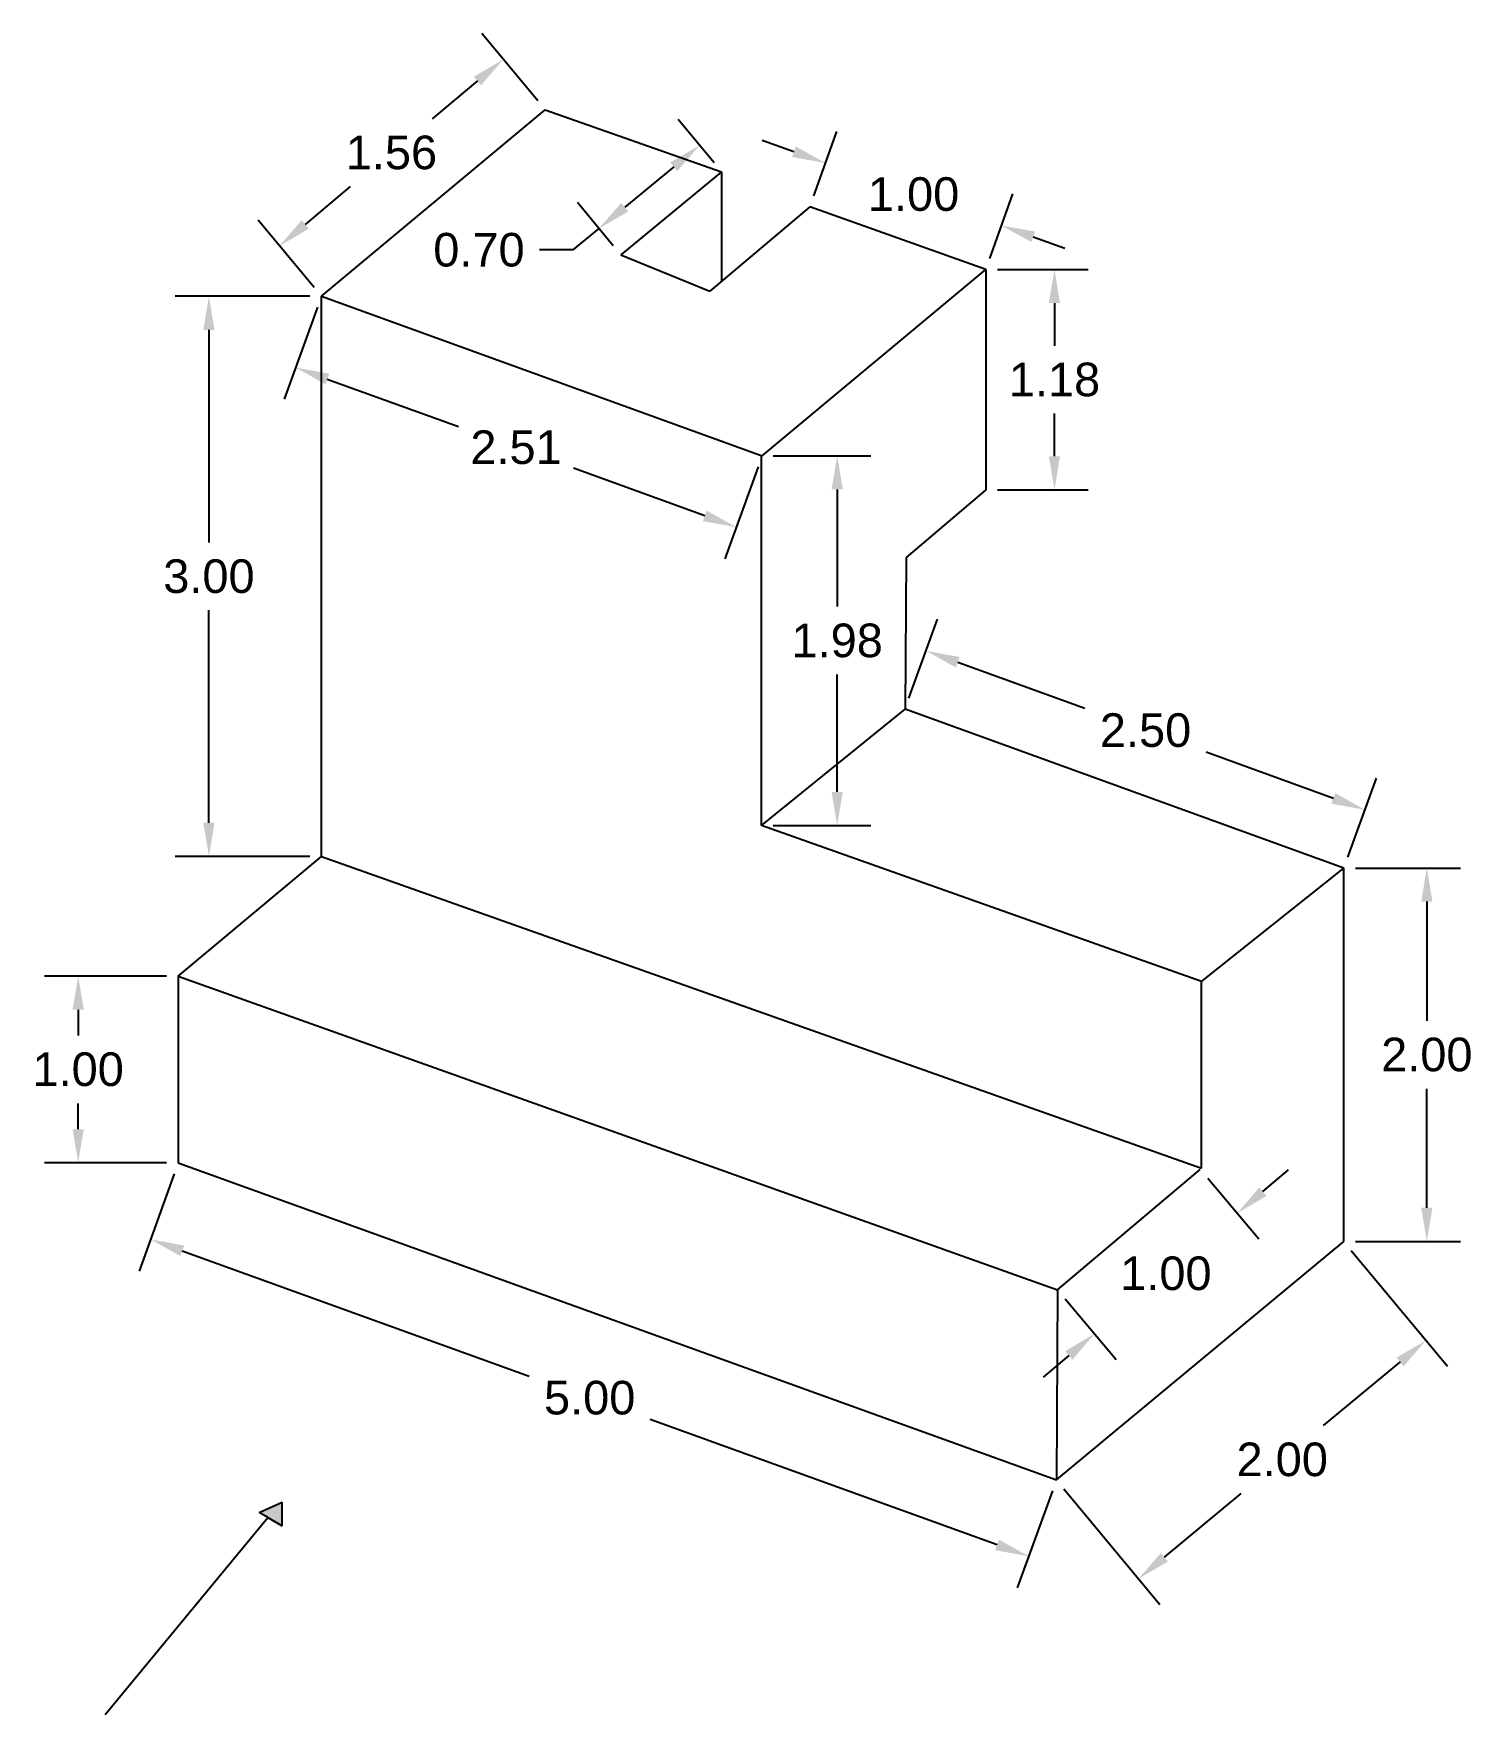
# Model space of a CAD drawing. Header units: inches. Extents: x 19.24 to 26.94, y 8.53 to 17.54.
import ezdxf

# ---------------------------------------------------------------- set-up
doc = ezdxf.new("R2010")
doc.units = ezdxf.units.IN
doc.header["$MEASUREMENT"] = 0
doc.styles.get("Standard").update_dxf_attribs({"font": 'arial.ttf'})
doc.dimstyles.new('Annotative', dxfattribs={"dimscale": 0, "dimtxt": 0.18, "dimasz": 0.18, "dimexe": 0.18, "dimexo": 0.0625, "dimgap": 0.09, "dimtad": 0, "dimtih": 1, "dimtoh": 1, "dimzin": 0, "dimdsep": 46, "dimtxsty": 'Standard', "dimcen": 0.09, "dimclrd": 1, "dimclre": 1, "dimclrt": 1, "dimadec": 0, "dimazin": 0, "dimtfac": 1, "dimtofl": 0, "dimtmove": 0, "dimatfit": 3, "dimfxl": 1, "dimtolj": 1, "dimtzin": 0, "dimarcsym": 0})

# ---------------------------------------------------------------- blocks, each defined once
blk = doc.blocks.new('*D19')
at = {"color": 1, "lineweight": -2, "transparency": 16777216}
for p, q in [((19.993, 11.4288), (19.805, 10.9079)), ((20.0354, 11.0161), (21.8941, 10.3452)), ((24.3998, 9.4408), (22.5411, 10.1117)), ((24.696, 9.7312), (24.508, 9.2104))]:
    blk.add_line(p, q, dxfattribs=at)
at = {"color": 1, "transparency": 16777216}
for points in [[(20.0456, 11.0443), (20.0252, 10.9879), (19.8661, 11.0772)], [(24.41, 9.469), (24.3896, 9.4126), (24.5691, 9.3797)]]:
    blk.add_solid(points, dxfattribs=at)
at = {"layer": 'Defpoints', "color": 0, "transparency": 16777216}
for p in [(20.0142, 11.4876), (24.7172, 9.79), (24.5691, 9.3797)]:
    blk.add_point(p, dxfattribs=at)
at = {"color": 1, "transparency": 16777216, "insert": (22.2176, 10.2284), "char_height": 0.18, "attachment_point": 5}
blk.add_mtext('\\A1;5.00', dxfattribs=at)
blk = doc.blocks.new('*D20')
at = {"color": 1, "lineweight": -2, "transparency": 16777216}
for p, q in [((19.9517, 12.4876), (19.2981, 12.4876)), ((19.4781, 12.3076), (19.4781, 12.1695)), ((19.4781, 11.6676), (19.4781, 11.8057)), ((19.9517, 11.4876), (19.2981, 11.4876))]:
    blk.add_line(p, q, dxfattribs=at)
at = {"color": 1, "transparency": 16777216}
for points in [[(19.4481, 12.3076), (19.5081, 12.3076), (19.4781, 12.4876)], [(19.4481, 11.6676), (19.5081, 11.6676), (19.4781, 11.4876)]]:
    blk.add_solid(points, dxfattribs=at)
at = {"layer": 'Defpoints', "color": 0, "transparency": 16777216}
for p in [(20.0142, 12.4876), (19.4781, 11.4876), (20.0142, 11.4876)]:
    blk.add_point(p, dxfattribs=at)
at = {"color": 1, "transparency": 16777216, "insert": (19.4781, 11.9876), "char_height": 0.18, "attachment_point": 5}
blk.add_mtext('\\A1;1.00', dxfattribs=at)
blk = doc.blocks.new('*D21')
at = {"color": 1, "lineweight": -2, "transparency": 16777216}
for p, q in [((26.2969, 11.0183), (26.8117, 10.3973)), ((26.5582, 10.421), (26.1463, 10.0796)), ((24.7571, 9.7419), (25.2719, 9.1209)), ((25.2956, 9.3743), (25.7075, 9.7158))]:
    blk.add_line(p, q, dxfattribs=at)
at = {"color": 1, "transparency": 16777216}
for points in [[(26.5391, 10.4441), (26.5774, 10.3979), (26.6968, 10.5359)], [(25.2765, 9.3974), (25.3148, 9.3512), (25.157, 9.2595)]]:
    blk.add_solid(points, dxfattribs=at)
at = {"layer": 'Defpoints', "color": 0, "transparency": 16777216}
for p in [(26.257, 11.0664), (26.6968, 10.5359), (24.7172, 9.79)]:
    blk.add_point(p, dxfattribs=at)
at = {"color": 1, "transparency": 16777216, "insert": (25.9269, 9.8977), "char_height": 0.18, "attachment_point": 5}
blk.add_mtext('\\A1;2.00', dxfattribs=at)
blk = doc.blocks.new('*D22')
at = {"color": 1, "lineweight": -2, "transparency": 16777216}
for p, q in [((25.8233, 11.3333), (25.9608, 11.4494)), ((25.5276, 11.4044), (25.8019, 11.0796)), ((24.7636, 10.7592), (25.0379, 10.4344)), ((24.7842, 10.4558), (24.6467, 10.3397))]:
    blk.add_line(p, q, dxfattribs=at)
at = {"color": 1, "transparency": 16777216}
for points in [[(25.8039, 11.3562), (25.8426, 11.3104), (25.6857, 11.2171)], [(24.7649, 10.4787), (24.8036, 10.4329), (24.9217, 10.5719)]]:
    blk.add_solid(points, dxfattribs=at)
at = {"layer": 'Defpoints', "color": 0, "transparency": 16777216}
for p in [(25.4873, 11.4521), (25.6857, 11.2171), (24.7233, 10.8069)]:
    blk.add_point(p, dxfattribs=at)
at = {"color": 1, "transparency": 16777216, "insert": (25.3037, 10.8945), "char_height": 0.18, "attachment_point": 5}
blk.add_mtext('\\A1;1.00', dxfattribs=at)
blk = doc.blocks.new('*D23')
at = {"color": 1, "lineweight": -2, "transparency": 16777216}
for p, q in [((26.3195, 13.0664), (26.8813, 13.0664)), ((26.7013, 12.8864), (26.7013, 12.2483)), ((26.7013, 11.2464), (26.7013, 11.8845)), ((26.3195, 11.0664), (26.8813, 11.0664))]:
    blk.add_line(p, q, dxfattribs=at)
at = {"color": 1, "transparency": 16777216}
for points in [[(26.6713, 12.8864), (26.7313, 12.8864), (26.7013, 13.0664)], [(26.6713, 11.2464), (26.7313, 11.2464), (26.7013, 11.0664)]]:
    blk.add_solid(points, dxfattribs=at)
at = {"layer": 'Defpoints', "color": 0, "transparency": 16777216}
for p in [(26.257, 13.0664), (26.7013, 13.0664), (26.257, 11.0664)]:
    blk.add_point(p, dxfattribs=at)
at = {"color": 1, "transparency": 16777216, "insert": (26.7013, 12.0664), "char_height": 0.18, "attachment_point": 5}
blk.add_mtext('\\A1;2.00', dxfattribs=at)
blk = doc.blocks.new('*D24')
at = {"color": 1, "lineweight": -2, "transparency": 16777216}
for p, q in [((23.201, 15.2745), (23.7233, 15.2745)), ((23.5433, 15.0945), (23.5433, 14.4664)), ((23.5433, 13.4745), (23.5433, 14.1026)), ((23.201, 13.2945), (23.7233, 13.2945))]:
    blk.add_line(p, q, dxfattribs=at)
at = {"color": 1, "transparency": 16777216}
for points in [[(23.5133, 15.0945), (23.5733, 15.0945), (23.5433, 15.2745)], [(23.5133, 13.4745), (23.5733, 13.4745), (23.5433, 13.2945)]]:
    blk.add_solid(points, dxfattribs=at)
at = {"layer": 'Defpoints', "color": 0, "transparency": 16777216}
for p in [(23.1385, 15.2745), (23.5433, 15.2745), (23.1385, 13.2945)]:
    blk.add_point(p, dxfattribs=at)
at = {"color": 1, "transparency": 16777216, "insert": (23.5433, 14.2845), "char_height": 0.18, "attachment_point": 5}
blk.add_mtext('\\A1;1.98', dxfattribs=at)
blk = doc.blocks.new('*D25')
at = {"color": 1, "lineweight": -2, "transparency": 16777216}
for p, q in [((23.9278, 13.9769), (24.0808, 14.3991)), ((24.1887, 14.1685), (24.8697, 13.9218)), ((26.2007, 13.4395), (25.5197, 13.6862)), ((26.2783, 13.1252), (26.4313, 13.5474))]:
    blk.add_line(p, q, dxfattribs=at)
at = {"color": 1, "transparency": 16777216}
for points in [[(24.1989, 14.1967), (24.1785, 14.1403), (24.0195, 14.2298)], [(26.2109, 13.4677), (26.1905, 13.4113), (26.3699, 13.3781)]]:
    blk.add_solid(points, dxfattribs=at)
at = {"layer": 'Defpoints', "color": 0, "transparency": 16777216}
for p in [(24.0195, 14.2298), (23.9065, 13.9181), (26.257, 13.0664)]:
    blk.add_point(p, dxfattribs=at)
at = {"color": 1, "transparency": 16777216, "insert": (25.1947, 13.804), "char_height": 0.18, "attachment_point": 5}
blk.add_mtext('\\A1;2.50', dxfattribs=at)
blk = doc.blocks.new('*D26')
at = {"color": 1, "lineweight": -2, "transparency": 16777216}
for p, q in [((24.4023, 16.2722), (24.8871, 16.2722)), ((24.7071, 16.0922), (24.7071, 15.8641)), ((24.7071, 15.2722), (24.7071, 15.5003)), ((24.4023, 15.0922), (24.8871, 15.0922))]:
    blk.add_line(p, q, dxfattribs=at)
at = {"color": 1, "transparency": 16777216}
for points in [[(24.6771, 16.0922), (24.7371, 16.0922), (24.7071, 16.2722)], [(24.6771, 15.2722), (24.7371, 15.2722), (24.7071, 15.0922)]]:
    blk.add_solid(points, dxfattribs=at)
at = {"layer": 'Defpoints', "color": 0, "transparency": 16777216}
for p in [(24.3398, 16.2722), (24.3398, 15.0922), (24.7071, 15.0922)]:
    blk.add_point(p, dxfattribs=at)
at = {"color": 1, "transparency": 16777216, "insert": (24.7071, 15.6822), "char_height": 0.18, "attachment_point": 5}
blk.add_mtext('\\A1;1.18', dxfattribs=at)
blk = doc.blocks.new('*D27')
at = {"color": 1, "lineweight": -2, "transparency": 16777216}
for p, q in [((22.8837, 16.844), (22.6921, 17.076)), ((22.6679, 16.8226), (22.4057, 16.6062)), ((22.3439, 16.3983), (22.1523, 16.6304)), ((22.2669, 16.4916), (22.1281, 16.377)), ((22.1281, 16.377), (21.9481, 16.377))]:
    blk.add_line(p, q, dxfattribs=at)
at = {"color": 1, "transparency": 16777216}
for points in [[(22.6488, 16.8458), (22.687, 16.7995), (22.8067, 16.9372)], [(22.3866, 16.6293), (22.4248, 16.583), (22.2669, 16.4916)]]:
    blk.add_solid(points, dxfattribs=at)
at = {"layer": 'Defpoints', "color": 0, "transparency": 16777216}
for p in [(22.9235, 16.7958), (22.2669, 16.4916), (22.3837, 16.3501)]:
    blk.add_point(p, dxfattribs=at)
at = {"color": 1, "transparency": 16777216, "insert": (21.6247, 16.377), "char_height": 0.18, "attachment_point": 5}
blk.add_mtext('\\A1;0.70', dxfattribs=at)
blk = doc.blocks.new('*D28')
at = {"color": 1, "lineweight": -2, "transparency": 16777216}
for p, q in [((23.3117, 16.903), (23.1421, 16.9633)), ((23.4185, 16.6661), (23.5416, 17.0123)), ((24.3607, 16.3311), (24.4838, 16.6774)), ((24.5931, 16.4475), (24.7627, 16.3872))]:
    blk.add_line(p, q, dxfattribs=at)
at = {"color": 1, "transparency": 16777216}
for points in [[(23.3217, 16.9313), (23.3016, 16.8747), (23.4813, 16.8427)], [(24.6032, 16.4757), (24.5831, 16.4192), (24.4235, 16.5078)]]:
    blk.add_solid(points, dxfattribs=at)
at = {"layer": 'Defpoints', "color": 0, "transparency": 16777216}
for p in [(23.4813, 16.8427), (23.3976, 16.6072), (24.3398, 16.2722)]:
    blk.add_point(p, dxfattribs=at)
at = {"color": 1, "transparency": 16777216, "insert": (23.9524, 16.6752), "char_height": 0.18, "attachment_point": 5}
blk.add_mtext('\\A1;1.00', dxfattribs=at)
blk = doc.blocks.new('*D29')
at = {"color": 1, "lineweight": -2, "transparency": 16777216}
for p, q in [((21.9401, 17.1754), (21.6397, 17.5358)), ((21.6167, 17.2823), (21.374, 17.0801)), ((20.6948, 16.514), (20.9375, 16.7163)), ((20.7417, 16.1766), (20.4413, 16.537))]:
    blk.add_line(p, q, dxfattribs=at)
at = {"color": 1, "transparency": 16777216}
for points in [[(21.5975, 17.3053), (21.6359, 17.2592), (21.7549, 17.3975)], [(20.6756, 16.5371), (20.7141, 16.491), (20.5566, 16.3988)]]:
    blk.add_solid(points, dxfattribs=at)
at = {"layer": 'Defpoints', "color": 0, "transparency": 16777216}
for p in [(21.7549, 17.3975), (21.9801, 17.1274), (20.7817, 16.1286)]:
    blk.add_point(p, dxfattribs=at)
at = {"color": 1, "transparency": 16777216, "insert": (21.1558, 16.8982), "char_height": 0.18, "attachment_point": 5}
blk.add_mtext('\\A1;1.56', dxfattribs=at)
blk = doc.blocks.new('*D30')
at = {"color": 1, "lineweight": -2, "transparency": 16777216}
for p, q in [((20.7192, 16.1286), (19.9985, 16.1286)), ((20.1785, 15.9486), (20.1785, 14.8106)), ((20.1785, 13.3086), (20.1785, 14.4467)), ((20.7192, 13.1286), (19.9985, 13.1286))]:
    blk.add_line(p, q, dxfattribs=at)
at = {"color": 1, "transparency": 16777216}
for points in [[(20.1485, 15.9486), (20.2085, 15.9486), (20.1785, 16.1286)], [(20.1485, 13.3086), (20.2085, 13.3086), (20.1785, 13.1286)]]:
    blk.add_solid(points, dxfattribs=at)
at = {"layer": 'Defpoints', "color": 0, "transparency": 16777216}
for p in [(20.1785, 16.1286), (20.7817, 16.1286), (20.7817, 13.1286)]:
    blk.add_point(p, dxfattribs=at)
at = {"color": 1, "transparency": 16777216, "insert": (20.1785, 14.6286), "char_height": 0.18, "attachment_point": 5}
blk.add_mtext('\\A1;3.00', dxfattribs=at)
blk = doc.blocks.new('*D31')
at = {"color": 1, "lineweight": -2, "transparency": 16777216}
for p, q in [((20.7604, 16.0699), (20.5821, 15.5778)), ((20.8126, 15.6857), (21.5154, 15.431)), ((22.834, 14.9531), (22.1313, 15.2078)), ((23.1202, 15.2146), (22.9419, 14.7226))]:
    blk.add_line(p, q, dxfattribs=at)
at = {"color": 1, "transparency": 16777216}
for points in [[(20.8229, 15.7139), (20.8024, 15.6575), (20.6434, 15.747)], [(22.8442, 14.9813), (22.8238, 14.9249), (23.0032, 14.8918)]]:
    blk.add_solid(points, dxfattribs=at)
at = {"layer": 'Defpoints', "color": 0, "transparency": 16777216}
for p in [(20.7817, 16.1286), (23.1415, 15.2734), (23.0032, 14.8918)]:
    blk.add_point(p, dxfattribs=at)
at = {"color": 1, "transparency": 16777216, "insert": (21.8233, 15.3194), "char_height": 0.18, "attachment_point": 5}
blk.add_mtext('\\A1;2.51', dxfattribs=at)

msp = doc.modelspace()

# ---------------------------------------------------------------- hatches: boundary and pattern name
at = {"true_color": 0x000000}
h = msp.add_hatch(color=18, dxfattribs=at)
h.dxf.hatch_style = 1
h.paths.add_polyline_path([(20.5703, 9.6691), (20.4467, 9.6151), (20.4933, 9.588), (20.5703, 9.5433)])

# ---------------------------------------------------------------- linework, layer by layer
for p, q in [((20.7817, 16.1286), (21.9801, 17.1274)), ((21.9801, 17.1274), (22.9235, 16.7958)), ((22.9235, 16.7958), (22.3837, 16.3501)), ((22.9235, 16.7958), (22.9235, 16.2085)), ((23.3976, 16.6072), (22.8618, 16.1566)), ((24.3398, 16.2722), (23.3976, 16.6072)), ((22.3837, 16.3501), (22.8618, 16.1566)), ((23.1415, 15.2734), (24.3398, 16.2722)), ((24.3398, 16.2722), (24.3398, 15.0922)), ((20.7817, 13.1286), (20.7817, 16.1286)), ((20.7817, 16.1286), (23.1415, 15.2734)), ((23.1385, 13.2945), (23.1385, 15.2745)), ((24.3398, 15.0922), (23.9127, 14.7301)), ((23.9127, 14.7301), (23.9065, 13.9181)), ((23.1385, 13.2945), (23.9065, 13.9181)), ((26.257, 13.0664), (23.9065, 13.9181)), ((25.4944, 12.4581), (23.1385, 13.2945)), ((20.0142, 12.4876), (20.7817, 13.1286)), ((20.7817, 13.1286), (25.4944, 11.4581)), ((25.4944, 12.4581), (26.257, 13.0664)), ((26.257, 11.0664), (26.257, 13.0664)), ((20.0142, 12.4876), (20.0142, 11.4876)), ((20.0142, 12.4876), (24.7233, 10.8069)), ((25.4944, 11.4581), (25.4944, 12.4581)), ((20.0142, 11.4876), (24.7172, 9.79)), ((24.7233, 10.8069), (25.4873, 11.4521)), ((24.7172, 9.79), (26.257, 11.0664)), ((24.7233, 10.8069), (24.7172, 9.79)), ((20.4467, 9.6151), (20.5703, 9.6691)), ((20.5703, 9.5433), (20.5703, 9.6691)), ((19.6224, 8.533), (20.4933, 9.588)), ((20.4933, 9.588), (20.4467, 9.6151)), ((20.4933, 9.588), (20.5703, 9.5433))]:
    msp.add_line(p, q)

# ---------------------------------------------------------------- dimensions: what is measured, and where the dimension line sits
for p1, p2, distance, picture, middle in [((20.7817, 16.1286), (21.9801, 17.1274), 0.3517, '*D29', (21.1558, 16.8982)), ((22.9235, 16.7958), (22.3837, 16.3501), -0.1834, '*D27', (21.6247, 16.377)), ((24.3398, 16.2722), (23.3976, 16.6072), -0.25, '*D28', (23.9524, 16.6752)), ((20.7817, 16.1286), (23.1415, 15.2734), -0.4059, '*D31', (21.8233, 15.3194)), ((26.257, 13.0664), (23.9065, 13.9181), -0.3316, '*D25', (25.1947, 13.804)), ((20.0142, 11.4876), (24.7172, 9.79), -0.4363, '*D19', (22.2176, 10.2284)), ((24.7233, 10.8069), (25.4873, 11.4521), -0.3076, '*D22', (25.3037, 10.8945)), ((24.7172, 9.79), (26.257, 11.0664), -0.6891, '*D21', (25.9269, 9.8977))]:
    dim = msp.add_aligned_dim(p1=p1, p2=p2, distance=distance, dimstyle='Annotative')
    dim.commit()
    dim.dimension.update_dxf_attribs({"geometry": picture, "text_midpoint": middle})
for base, p1, p2, picture, middle in [((24.7071, 15.0922), (24.3398, 16.2722), (24.3398, 15.0922), '*D26', (24.7071, 15.6822)), ((20.1785, 16.1286), (20.7817, 13.1286), (20.7817, 16.1286), '*D30', (20.1785, 14.6286)), ((23.5433, 15.2745), (23.1385, 13.2945), (23.1385, 15.2745), '*D24', (23.5433, 14.2845)), ((26.7013, 13.0664), (26.257, 11.0664), (26.257, 13.0664), '*D23', (26.7013, 12.0664)), ((19.4781, 11.4876), (20.0142, 12.4876), (20.0142, 11.4876), '*D20', (19.4781, 11.9876))]:
    dim = msp.add_linear_dim(base=base, p1=p1, p2=p2, angle=90, dimstyle='Annotative')
    dim.commit()
    dim.dimension.update_dxf_attribs({"geometry": picture, "text_midpoint": middle})

doc.saveas('drawing.dxf')
